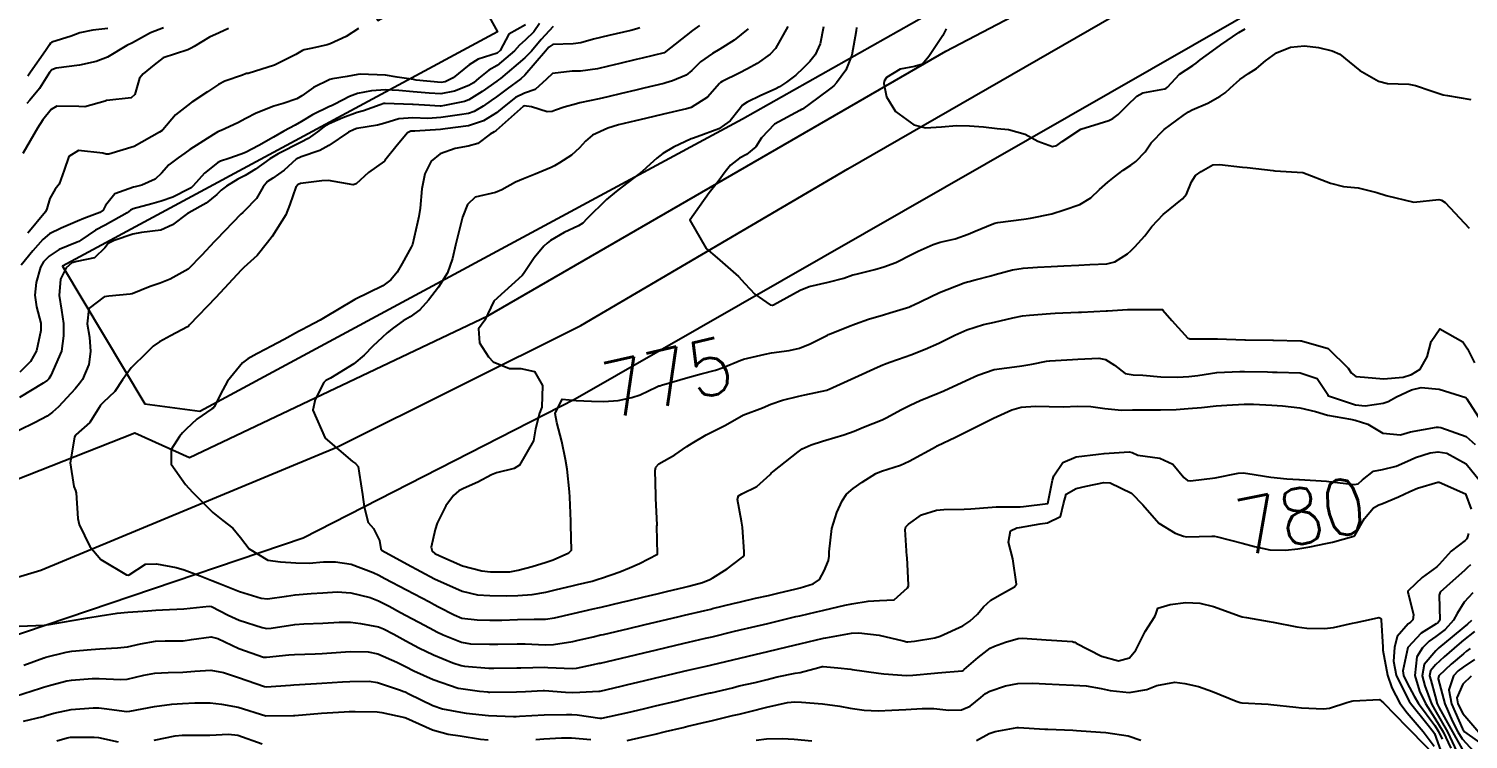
# Model space of a CAD drawing. Header units: metres. Extents: x 318500 to 325275, y 7408834 to 7428799.
# Drawn here: x 321318.2 to 321421.7, y 7423814.1 to 7423865.1 of the extents above; entities that cross this region are included whole.
import ezdxf
from ezdxf.enums import TextEntityAlignment as Align

# ---------------------------------------------------------------- set-up
doc = ezdxf.new("R2010")
doc.units = ezdxf.units.M
doc.header["$MEASUREMENT"] = 0
for name, color, linetype in [('Cotas', 45, 'Continuous'), ('Curvas de Nivel 1m', 11, 'Continuous'), ('Curvas de Nivel 5m', 15, 'Continuous'), ('Edificações', 30, 'Continuous'), ('Vias Primárias', 230, 'Continuous')]:
    doc.layers.add(name, color=color, linetype=linetype)
doc.styles.add('Style-STANDARD', font='STANDARD.shx')

msp = doc.modelspace()

# ---------------------------------------------------------------- linework, layer by layer
at = {"layer": 'Curvas de Nivel 1m', "flags": 128}
for points, elevation in [([(321362.14, 7423865.16), (321361.92, 7423865.08), (321361.5, 7423864.98), (321359.91, 7423864.61), (321358.82, 7423864.35), (321357.91, 7423864.08), (321357.35, 7423864.01), (321355.9, 7423863.96), (321355.6, 7423863.77), (321355.35, 7423863.48), (321353.87, 7423861.76), (321353.59, 7423861.5), (321352.6, 7423860.78), (321351.85, 7423860.21), (321351.45, 7423859.93), (321350.87, 7423859.54), (321350.24, 7423859.15), (321349.83, 7423859.01), (321349.18, 7423858.91), (321347.83, 7423858.73), (321346.9, 7423858.66), (321345.83, 7423858.69), (321344.81, 7423858.63), (321343.82, 7423858.32), (321343.29, 7423858.16), (321341.81, 7423857.94), (321341.6, 7423857.87), (321341.21, 7423857.67), (321339.8, 7423856.71), (321339.14, 7423856.35), (321337.79, 7423855.9), (321337.45, 7423855.72), (321336.57, 7423854.93), (321335.77, 7423854.37), (321335.39, 7423854.12), (321335.06, 7423853.75), (321334.6, 7423852.91), (321333.73, 7423852.01), (321333.6, 7423851.9), (321333.46, 7423851.77), (321331.71, 7423849.95), (321331.56, 7423849.79), (321330.66, 7423848.84), (321329.68, 7423847.82), (321328.38, 7423847.12), (321327.66, 7423846.83), (321326.94, 7423846.58), (321325.65, 7423846.06), (321325.5, 7423846.02), (321323.98, 7423845.89), (321323.65, 7423845.83), (321322.55, 7423845), (321322.43, 7423843.91), (321322.58, 7423842.95), (321322.66, 7423841.91), (321322.53, 7423840.97), (321322.09, 7423839.91), (321321.88, 7423839.61), (321321.56, 7423839.23), (321320.35, 7423837.94), (321319.94, 7423837.55), (321319.54, 7423837.26), (321318.68, 7423836.81), (321317.52, 7423836.23)], 779), ([(321354.92, 7423865.48), (321354.53, 7423864.87), (321353.9, 7423864.27), (321353.49, 7423863.91), (321353.13, 7423863.51), (321351.88, 7423862.46), (321351.3, 7423862.11), (321350.58, 7423861.54), (321350.19, 7423861.22), (321349.86, 7423861.03), (321348.82, 7423860.6), (321347.85, 7423860.43), (321346.99, 7423860.46), (321345.85, 7423860.56), (321344.82, 7423860.65), (321343.86, 7423860.71), (321342.86, 7423860.64), (321341.85, 7423860.44), (321341.28, 7423860.24), (321340.23, 7423859.68), (321339.97, 7423859.55), (321339.84, 7423859.5), (321338.62, 7423858.91), (321337.82, 7423858.43), (321337.36, 7423858.17), (321336.55, 7423857.73), (321335.81, 7423857.31), (321334.75, 7423856.7), (321333.79, 7423856.2), (321333.49, 7423856.08), (321332.61, 7423855.78), (321332, 7423855.58), (321331.79, 7423855.47), (321330.86, 7423854.72), (321330.04, 7423853.82), (321329.9, 7423853.68), (321329.76, 7423853.59), (321328.58, 7423853), (321327.74, 7423852.7), (321327.06, 7423852.53), (321325.73, 7423852.16), (321325.54, 7423852.06), (321325.29, 7423851.88), (321323.72, 7423850.98), (321323.01, 7423850.62), (321321.96, 7423849.92), (321321.82, 7423849.81), (321321.71, 7423849.76), (321320.4, 7423849.23), (321319.69, 7423848.76), (321319.29, 7423848.36), (321319.06, 7423847.96), (321318.76, 7423846.87), (321318.65, 7423845.97), (321318.79, 7423845.11), (321319.08, 7423843.96), (321319.09, 7423843.43), (321318.77, 7423841.96), (321318.36, 7423841.2), (321317.58, 7423840.43)], 781), ([(321353.92, 7423865.37), (321352.72, 7423864.7), (321352.1, 7423863.53), (321351.89, 7423863.33), (321350.53, 7423862.9), (321349.88, 7423862.5), (321348.73, 7423861.57), (321348.16, 7423861.28), (321347.86, 7423861.24), (321346.06, 7423861.41), (321345.87, 7423861.44), (321344.69, 7423861.62), (321343.87, 7423861.76), (321342.05, 7423861.83), (321341.87, 7423861.81), (321341.1, 7423861.67), (321340.06, 7423861.5), (321339.87, 7423861.45), (321338.69, 7423860.87), (321337.85, 7423860.28), (321337.49, 7423860.07), (321336.5, 7423859.73), (321336, 7423859.58), (321335.84, 7423859.53), (321334.56, 7423859.03), (321333.82, 7423858.66), (321333.25, 7423858.34), (321332.04, 7423857.79), (321331.87, 7423857.72), (321331.81, 7423857.69), (321331.51, 7423857.5), (321329.8, 7423856.42), (321329.45, 7423856.16), (321328.97, 7423855.83), (321328.29, 7423855.32), (321327.77, 7423854.73), (321327.32, 7423854.3), (321326.34, 7423853.86), (321325.88, 7423853.74), (321325.76, 7423853.72), (321324.4, 7423853.24), (321323.74, 7423852.4), (321323.58, 7423852.06), (321323.32, 7423851.9), (321322.17, 7423851.47), (321321.72, 7423851.28), (321320.55, 7423850.77), (321319.71, 7423850.37), (321319.24, 7423849.96), (321318.52, 7423849.14), (321317.68, 7423848.11)], 782), ([(321332.57, 7423865.12), (321331.91, 7423864.8), (321331.21, 7423864.49), (321330.1, 7423863.82), (321329.89, 7423863.69), (321329.65, 7423863.58), (321327.88, 7423863.01), (321327.23, 7423862.51), (321326.45, 7423861.86), (321326.19, 7423861.55), (321325.85, 7423860.38), (321325.59, 7423860.13), (321323.84, 7423859.93), (321323.82, 7423859.93), (321323.71, 7423859.9), (321322.26, 7423859.49), (321321.83, 7423859.51), (321320.25, 7423859.53), (321319.83, 7423859.29), (321319.23, 7423858.55), (321318.84, 7423857.96), (321317.79, 7423856.14)], 784), ([(321341.91, 7423865.11), (321341.04, 7423864.54), (321339.89, 7423864), (321339.66, 7423863.93), (321338.62, 7423863.7), (321338.02, 7423863.58), (321337.89, 7423863.53), (321337.42, 7423863.25), (321335.88, 7423862.49), (321334, 7423861.89), (321333.87, 7423861.87), (321333.8, 7423861.85), (321333.59, 7423861.77), (321332.32, 7423861.32), (321331.86, 7423861.09), (321331.08, 7423860.57), (321329.95, 7423859.82), (321329.88, 7423859.78), (321329.84, 7423859.76), (321328.76, 7423858.9), (321327.86, 7423857.84), (321327.84, 7423857.81), (321327.81, 7423857.79), (321327.63, 7423857.66), (321325.8, 7423856.64), (321323.98, 7423856.09), (321323.79, 7423856.09), (321323.54, 7423856.15), (321321.79, 7423856.34), (321321.11, 7423855.93), (321320.77, 7423854.94), (321320.41, 7423853.94), (321320.12, 7423853.58), (321319.74, 7423852.91), (321319.53, 7423852.16), (321319.42, 7423851.95), (321318.15, 7423850.41)], 783), ([(321323.91, 7423865.11), (321322.82, 7423865), (321321.9, 7423864.79), (321321.28, 7423864.55), (321319.89, 7423864.12), (321319.78, 7423864.06), (321319.71, 7423863.95), (321319.43, 7423863.5), (321318.35, 7423861.97), (321318.15, 7423861.69)], 786), ([(321366.44, 7423865.33), (321365.92, 7423864.97), (321363.9, 7423863.37), (321362.3, 7423862.98), (321361.89, 7423862.88), (321360.7, 7423862.6), (321359.88, 7423862.41), (321359.09, 7423862.22), (321357.88, 7423862.04), (321357.28, 7423862.05), (321355.87, 7423861.88), (321355.44, 7423861.48), (321354.62, 7423860.73), (321353.85, 7423860.47), (321353.2, 7423860.16), (321352.4, 7423859.52), (321351.84, 7423859.05), (321350.9, 7423858.47), (321349.83, 7423858.12), (321348.15, 7423857.9), (321347.82, 7423857.87), (321345.96, 7423857.75), (321345.81, 7423857.75), (321345.69, 7423857.74), (321345.45, 7423857.61), (321344.69, 7423856.73), (321343.82, 7423855.63), (321343.81, 7423855.61), (321343.79, 7423855.59), (321342.65, 7423854.77), (321341.76, 7423853.96), (321341.53, 7423853.89), (321339.77, 7423854.2), (321339.28, 7423854.18), (321337.76, 7423853.99), (321337.58, 7423853.9), (321337.41, 7423853.72), (321336.99, 7423852.48), (321336.7, 7423851.73), (321335.71, 7423850.17), (321335.39, 7423849.74), (321334.63, 7423848.81), (321333.68, 7423847.95), (321333.58, 7423847.86), (321333.49, 7423847.76), (321331.66, 7423845.79), (321329.78, 7423843.82), (321329.71, 7423843.74), (321329.63, 7423843.69), (321328.4, 7423843.05), (321327.61, 7423842.6), (321327.16, 7423842.29), (321326.72, 7423841.85), (321325.59, 7423840.74), (321324.96, 7423839.88), (321324.41, 7423839.04), (321323.56, 7423838.25), (321323.38, 7423838.07), (321323.28, 7423837.9), (321322.62, 7423836.82), (321321.61, 7423835.92), (321321.56, 7423835.88), (321321.52, 7423835.75), (321321.19, 7423833.92), (321321.47, 7423832.22), (321321.58, 7423831.92), (321321.62, 7423831.77), (321321.75, 7423829.92), (321321.85, 7423829.5), (321322.61, 7423827.91), (321323.41, 7423826.97), (321325.24, 7423825.87), (321325.39, 7423825.84), (321325.41, 7423825.85), (321325.45, 7423825.87), (321326.62, 7423826.64), (321327.4, 7423826.67), (321328.82, 7423826.4), (321329.4, 7423826.24), (321330.54, 7423825.8), (321331.39, 7423825.47), (321331.92, 7423825.25), (321333.37, 7423824.67), (321334.92, 7423824.19), (321335.37, 7423824.15), (321336.74, 7423824.35), (321337.37, 7423824.44), (321338.53, 7423824.53), (321339.37, 7423824.59), (321340.4, 7423824.65), (321341.37, 7423824.59), (321342.76, 7423824.25), (321343.37, 7423824.01), (321344.13, 7423823.62), (321344.93, 7423823.18), (321345.35, 7423822.96), (321346.67, 7423822.26), (321347.34, 7423821.91), (321347.56, 7423821.79), (321348, 7423821.57), (321349.33, 7423821.03), (321349.96, 7423820.91), (321351.33, 7423820.9), (321351.94, 7423820.9), (321353.33, 7423820.92), (321353.91, 7423820.91), (321355.33, 7423820.85), (321355.93, 7423820.86), (321357.33, 7423821.09), (321357.62, 7423821.16), (321358.78, 7423821.43), (321359.34, 7423821.56), (321359.53, 7423821.6), (321361.35, 7423822.03), (321362.44, 7423822.28), (321363.35, 7423822.5), (321364.87, 7423822.86), (321365.36, 7423822.98), (321366.81, 7423823.32), (321367.25, 7423823.42), (321367.36, 7423823.45), (321368.85, 7423823.81), (321369.37, 7423823.93), (321370.46, 7423824.19), (321371.38, 7423824.4), (321372.07, 7423824.56), (321373.38, 7423824.87), (321373.67, 7423824.94), (321374.6, 7423825.22), (321375.06, 7423825.54), (321375.4, 7423826.17), (321375.71, 7423826.91), (321375.74, 7423827.21), (321375.75, 7423827.53), (321375.94, 7423829.2), (321376.31, 7423830.35), (321376.68, 7423831.19), (321377, 7423831.67), (321377.48, 7423832.07), (321378.13, 7423832.53), (321379.1, 7423833.16), (321379.5, 7423833.33), (321380.88, 7423833.76), (321381.51, 7423834.03), (321383.45, 7423835.1), (321383.49, 7423835.13), (321383.52, 7423835.14), (321384.84, 7423835.77), (321385.54, 7423836.11), (321386.17, 7423836.43), (321387.41, 7423837.05), (321387.5, 7423837.1), (321387.55, 7423837.12), (321388.87, 7423837.72), (321389.56, 7423837.92), (321390.58, 7423837.99), (321391.56, 7423837.96), (321392.6, 7423837.94), (321393.57, 7423837.99), (321394.56, 7423837.96), (321395.56, 7423837.82), (321396.77, 7423837.71), (321397.56, 7423837.72), (321398.74, 7423837.72), (321399.56, 7423837.72), (321400.68, 7423837.75), (321401.56, 7423837.81), (321402.51, 7423837.9), (321403.57, 7423838), (321404.33, 7423838.06), (321405.57, 7423838.13), (321406.24, 7423838.13), (321407.57, 7423838.06), (321408.33, 7423838.01), (321409.57, 7423837.88), (321410.71, 7423837.6), (321411.56, 7423837.35), (321413.21, 7423837.05), (321413.55, 7423836.99), (321414.47, 7423836.69), (321415.54, 7423836.06), (321416.82, 7423835.94), (321417.54, 7423836.14), (321419.4, 7423836.47), (321419.55, 7423836.48), (321419.71, 7423836.46), (321421.54, 7423835.81), (321422.17, 7423835.23)], 778), ([(321369.92, 7423865.1), (321368.93, 7423864.28), (321367.9, 7423863.63), (321367.36, 7423863.32), (321366.5, 7423862.72), (321365.88, 7423862.1), (321365.46, 7423861.76), (321364.49, 7423861.36), (321364.02, 7423861.21), (321363.87, 7423861.17), (321362.42, 7423860.82), (321361.86, 7423860.69), (321360.82, 7423860.44), (321359.85, 7423860.21), (321359.22, 7423860.06), (321357.84, 7423859.77), (321357.59, 7423859.71), (321356.7, 7423859.46), (321356.07, 7423859.24), (321355.84, 7423859.16), (321355.49, 7423859.13), (321354.36, 7423859.49), (321353.84, 7423859.56), (321353.8, 7423859.54), (321353.75, 7423859.5), (321351.82, 7423857.78), (321351.67, 7423857.68), (321351.39, 7423857.53), (321350.5, 7423856.85), (321349.81, 7423856.66), (321348.87, 7423856.5), (321347.8, 7423856.1), (321347.14, 7423855.59), (321346.69, 7423854.68), (321346.47, 7423853.6), (321346.35, 7423852.2), (321346.26, 7423851.6), (321346.16, 7423851.17), (321345.8, 7423849.61), (321345.78, 7423849.54), (321345.71, 7423849.41), (321345.06, 7423848.24), (321344.69, 7423847.62), (321344.25, 7423847.05), (321343.67, 7423846.62), (321341.66, 7423845.66), (321340.42, 7423844.91), (321339.64, 7423844.44), (321339.17, 7423844.17), (321338.3, 7423843.7), (321337.86, 7423843.47), (321337.62, 7423843.34), (321336.57, 7423842.77), (321335.61, 7423842.27), (321335.26, 7423842.09), (321334.61, 7423841.75), (321333.96, 7423841.39), (321333.59, 7423841.1), (321332.51, 7423839.78), (321332.18, 7423839.17), (321331.55, 7423837.93), (321331.49, 7423837.86), (321331.39, 7423837.79), (321330.3, 7423837.05), (321329.53, 7423836.33), (321329.27, 7423836.07), (321329.05, 7423835.82), (321328.47, 7423834.87), (321328.45, 7423833.83), (321329.48, 7423832.36), (321330, 7423831.81), (321331.45, 7423830.35), (321332.18, 7423829.78), (321332.89, 7423829.23), (321333.43, 7423828.55), (321334.06, 7423827.75), (321335.41, 7423826.93), (321336.32, 7423826.81), (321337.41, 7423826.74), (321338.38, 7423826.72), (321339.41, 7423826.8), (321340.27, 7423826.81), (321341.4, 7423826.63), (321342.98, 7423826.05), (321343.39, 7423825.85), (321343.82, 7423825.62), (321345.38, 7423824.79), (321347.02, 7423823.93), (321347.36, 7423823.75), (321347.68, 7423823.58), (321348.79, 7423822.99), (321349.35, 7423822.77), (321350.45, 7423822.64), (321351.35, 7423822.62), (321352.23, 7423822.63), (321353.35, 7423822.66), (321354.55, 7423822.68), (321355.35, 7423822.7), (321356.02, 7423822.79), (321357.36, 7423823.1), (321358.78, 7423823.43), (321359.25, 7423823.53), (321359.36, 7423823.56), (321360.85, 7423823.91), (321361.37, 7423824.04), (321362.45, 7423824.3), (321363.38, 7423824.52), (321364.06, 7423824.68), (321365.38, 7423825), (321365.66, 7423825.06), (321366.64, 7423825.32), (321367.17, 7423825.53), (321367.4, 7423825.66), (321368.41, 7423826.3), (321369.42, 7423827.06), (321369.54, 7423827.17), (321369.63, 7423827.29), (321369.65, 7423827.52), (321369.53, 7423829.29), (321369.45, 7423829.74), (321369.15, 7423831.29), (321369.23, 7423831.54), (321369.48, 7423831.68), (321370.55, 7423832.21), (321371.5, 7423833.09), (321371.58, 7423833.17), (321371.69, 7423833.26), (321373.51, 7423834.71), (321373.82, 7423834.93), (321374.45, 7423835.22), (321375.27, 7423835.47), (321375.52, 7423835.54), (321376.81, 7423835.92), (321377.54, 7423836.2), (321378.22, 7423836.49), (321379.55, 7423837), (321379.65, 7423837.05), (321379.85, 7423837.15), (321380.95, 7423837.74), (321381.56, 7423838.05), (321382.3, 7423838.39), (321383.58, 7423838.91), (321383.71, 7423838.97), (321383.98, 7423839.09), (321385.59, 7423839.83), (321386.43, 7423840.22), (321387.6, 7423840.61), (321389.43, 7423840.85), (321389.6, 7423840.88), (321390.31, 7423841.01), (321391.37, 7423841.22), (321391.6, 7423841.25), (321393.23, 7423841.35), (321393.61, 7423841.37), (321395.13, 7423841.43), (321395.61, 7423841.34), (321396.25, 7423840.93), (321397.02, 7423840.34), (321397.59, 7423840.24), (321398.29, 7423840.21), (321399.59, 7423840.09), (321400.79, 7423840.07), (321401.59, 7423840.12), (321402.25, 7423840.2), (321403.6, 7423840.4), (321405.26, 7423840.48), (321405.6, 7423840.48), (321407.26, 7423840.45), (321407.6, 7423840.43), (321407.95, 7423840.42), (321409.6, 7423840.37), (321410.82, 7423839.97), (321411.58, 7423838.82), (321411.6, 7423838.75), (321411.64, 7423838.73), (321413.57, 7423838.09), (321414.26, 7423838), (321415.57, 7423838.2), (321415.93, 7423838.32), (321416.52, 7423838.67), (321417.59, 7423839.16), (321418.29, 7423839.34), (321419.59, 7423839.21), (321421.5, 7423838.6), (321421.58, 7423838.52), (321422.82, 7423836.58)], 777), ([(321372.79, 7423865.25), (321371.9, 7423863.68), (321371.52, 7423863.27), (321370.57, 7423862.6), (321369.88, 7423862.21), (321369.27, 7423861.91), (321368.06, 7423861.31), (321367.94, 7423861.23), (321367.87, 7423861.15), (321367, 7423860.18), (321365.84, 7423859.44), (321365.77, 7423859.42), (321365.5, 7423859.35), (321363.84, 7423858.96), (321362.56, 7423858.65), (321361.83, 7423858.48), (321360.6, 7423858.19), (321359.83, 7423857.95), (321358.75, 7423857.44), (321358.24, 7423857.01), (321357.81, 7423856.53), (321357.23, 7423856.02), (321356.36, 7423855.46), (321356, 7423855.25), (321355.78, 7423855.13), (321354.62, 7423854.64), (321353.77, 7423854.32), (321353.2, 7423854.08), (321352.22, 7423853.52), (321351.76, 7423853.34), (321350.31, 7423852.99), (321349.75, 7423852.47), (321349.4, 7423851.56), (321349.05, 7423850.23), (321348.9, 7423849.56), (321348.67, 7423848.59), (321348.31, 7423847.57), (321347.67, 7423846.54), (321346.96, 7423845.59), (321346.34, 7423844.91), (321345.64, 7423844.41), (321345.14, 7423844.11), (321344.43, 7423843.62), (321343.99, 7423843.26), (321343.62, 7423842.93), (321342.95, 7423842.3), (321342.32, 7423841.65), (321341.59, 7423841.02), (321339.9, 7423839.99), (321339.58, 7423839.82), (321339.44, 7423839.68), (321338.8, 7423838.46), (321338.63, 7423837.69), (321339.52, 7423835.68), (321341.5, 7423834.01), (321341.7, 7423833.86), (321341.9, 7423833.65), (321341.98, 7423833.17), (321342.22, 7423831.65), (321342.34, 7423830.76), (321342.62, 7423829.64), (321343.01, 7423829.21), (321343.43, 7423828.33), (321343.53, 7423827.73), (321343.63, 7423827.63), (321345.41, 7423826.63), (321347.39, 7423825.58), (321349.38, 7423824.69), (321350.47, 7423824.44), (321351.37, 7423824.38), (321352.53, 7423824.36), (321353.37, 7423824.38), (321354.4, 7423824.46), (321355.38, 7423824.63), (321356.05, 7423824.79), (321357.38, 7423825.11), (321357.66, 7423825.17), (321358.72, 7423825.43), (321359.23, 7423825.58), (321359.39, 7423825.63), (321360.7, 7423826.1), (321361.4, 7423826.37), (321362.11, 7423826.69), (321363.42, 7423827.37), (321363.37, 7423829.37), (321363.38, 7423829.44), (321363.29, 7423831.37), (321363.28, 7423831.57), (321363.24, 7423833.37), (321363.28, 7423833.6), (321363.5, 7423833.84), (321364.66, 7423834.5), (321365.52, 7423835.08), (321365.9, 7423835.33), (321366.91, 7423835.93), (321367.53, 7423836.24), (321368.24, 7423836.6), (321369.47, 7423837.29), (321369.52, 7423837.32), (321369.55, 7423837.33), (321370.95, 7423837.88), (321371.56, 7423838.14), (321372.39, 7423838.43), (321373.57, 7423838.7), (321374.01, 7423838.79), (321375.58, 7423839.14), (321375.63, 7423839.16), (321375.74, 7423839.21), (321377.59, 7423840.04), (321379.22, 7423840.78), (321379.6, 7423840.95), (321379.73, 7423841.01), (321380.1, 7423841.15), (321381.21, 7423841.53), (321381.61, 7423841.67), (321382.64, 7423842.09), (321383.62, 7423842.52), (321384.79, 7423843.08), (321385.64, 7423843.46), (321386.85, 7423843.85), (321387.64, 7423844.03), (321388.96, 7423844.34), (321389.65, 7423844.48), (321390.14, 7423844.53), (321391.65, 7423844.65), (321391.98, 7423844.66), (321393.66, 7423844.73), (321393.88, 7423844.74), (321395.66, 7423844.84), (321395.75, 7423844.84), (321397.19, 7423844.92), (321397.66, 7423844.93), (321399.62, 7423844.93), (321399.66, 7423844.93), (321399.7, 7423844.93), (321399.74, 7423844.89), (321400.38, 7423844.15), (321401.52, 7423842.86), (321401.63, 7423842.84), (321401.66, 7423842.83), (321403.63, 7423842.82), (321403.65, 7423842.82), (321405.63, 7423842.76), (321405.68, 7423842.76), (321407.63, 7423842.73), (321407.68, 7423842.73), (321409.63, 7423842.69), (321409.7, 7423842.69), (321411.62, 7423842.12), (321413.06, 7423840.71), (321413.27, 7423840.38), (321413.59, 7423840.13), (321414.22, 7423840.06), (321415.59, 7423839.95), (321417.01, 7423840.07), (321417.6, 7423840.26), (321418.23, 7423840.64), (321418.72, 7423841.52), (321419.02, 7423842.63), (321419.64, 7423843.53), (321421.28, 7423842.6), (321421.63, 7423842.11), (321422.13, 7423841.11)], 776), ([(321377.71, 7423865.18), (321377.68, 7423864.95), (321377.38, 7423863.19), (321376.95, 7423862.13), (321376.28, 7423861.2), (321376.08, 7423860.99), (321375.86, 7423860.82), (321374.94, 7423860.13), (321373.84, 7423859.33), (321373.77, 7423859.3), (321373.65, 7423859.23), (321371.83, 7423858.24), (321370.89, 7423857.27), (321370.48, 7423856.61), (321369.8, 7423856.07), (321369.31, 7423855.79), (321368.66, 7423855.3), (321368.27, 7423854.82), (321367.77, 7423854.12), (321367.41, 7423853.67), (321367.13, 7423853.32), (321365.74, 7423851.34), (321366.91, 7423849.32), (321367.7, 7423848.63), (321369.24, 7423847.29), (321369.68, 7423846.8), (321370.41, 7423846.02), (321371.51, 7423845.26), (321371.66, 7423845.23), (321371.68, 7423845.23), (321371.74, 7423845.26), (321373.67, 7423846.33), (321374.32, 7423846.58), (321375.68, 7423846.9), (321376.8, 7423847.19), (321377.46, 7423847.41), (321377.68, 7423847.46), (321379.04, 7423847.81), (321379.69, 7423847.99), (321380.53, 7423848.31), (321381.71, 7423848.91), (321381.86, 7423848.98), (321382.15, 7423849.12), (321383.22, 7423849.6), (321383.72, 7423849.76), (321384.8, 7423850.01), (321385.73, 7423850.34), (321386.24, 7423850.56), (321387.47, 7423851.05), (321387.66, 7423851.13), (321387.74, 7423851.15), (321387.88, 7423851.19), (321389.74, 7423851.42), (321390.22, 7423851.49), (321391.75, 7423851.81), (321392.65, 7423852.09), (321393.76, 7423852.48), (321394.55, 7423852.96), (321395.17, 7423853.54), (321395.78, 7423854.07), (321396.26, 7423854.46), (321396.87, 7423854.93), (321397.42, 7423855.3), (321397.8, 7423855.56), (321398.46, 7423856.26), (321398.9, 7423856.9), (321399.83, 7423857.87), (321401.19, 7423858.87), (321401.58, 7423859.13), (321401.85, 7423859.27), (321402.96, 7423859.74), (321403.86, 7423860.26), (321404.2, 7423860.5), (321404.57, 7423860.83), (321405.26, 7423861.44), (321405.89, 7423861.87), (321406.45, 7423862.24), (321407.12, 7423862.79), (321407.91, 7423863.37), (321408.91, 7423863.77), (321409.91, 7423863.86), (321410.91, 7423863.75), (321411.91, 7423863.51), (321412.46, 7423863.27), (321413.13, 7423862.71), (321413.89, 7423862.09), (321415.23, 7423861.33), (321415.88, 7423861.16), (321417.41, 7423861.12), (321417.88, 7423861.01), (321419.01, 7423860.63), (321419.87, 7423860.35), (321420.18, 7423860.31), (321421.86, 7423860.02)], 774), ([(321384.15, 7423865.1), (321383.92, 7423864.62), (321382.92, 7423863.11), (321382.46, 7423862.55), (321381.89, 7423862.38), (321380.85, 7423862.18), (321379.88, 7423861.6), (321379.71, 7423861.32), (321379.68, 7423861.15), (321379.86, 7423860.2), (321380.51, 7423859.14), (321381.83, 7423858.2), (321382.68, 7423857.97), (321383.83, 7423858.05), (321384.9, 7423858.15), (321385.83, 7423858.12), (321386.85, 7423858.04), (321387.83, 7423857.93), (321388.64, 7423857.85), (321389.83, 7423857.52), (321390.74, 7423857.01), (321391.81, 7423856.64), (321392.11, 7423856.7), (321392.49, 7423856.99), (321393.83, 7423857.88), (321395.16, 7423858.28), (321395.84, 7423858.5), (321396.13, 7423858.65), (321396.52, 7423858.93), (321397.18, 7423859.6), (321397.86, 7423860.26), (321398.29, 7423860.48), (321399.87, 7423860.77), (321399.95, 7423860.8), (321400.06, 7423860.89), (321400.93, 7423861.83), (321401.89, 7423862.46), (321402.13, 7423862.63), (321402.41, 7423862.85), (321403.27, 7423863.48), (321403.91, 7423863.93), (321405.2, 7423864.82), (321405.64, 7423865.1)], 773), ([(321317.54, 7423822.18), (321319.34, 7423822.26), (321319.7, 7423822.3), (321321.35, 7423822.6), (321322.47, 7423822.79), (321323.35, 7423822.92), (321324.58, 7423823.11), (321325.35, 7423823.19), (321326.79, 7423823.28), (321327.35, 7423823.33), (321327.83, 7423823.36), (321329.36, 7423823.43), (321331.18, 7423823.62), (321331.36, 7423823.59), (321332.56, 7423822.98), (321333.35, 7423822.61), (321335.01, 7423822.08), (321335.34, 7423822.03), (321335.65, 7423822.05), (321337.35, 7423822.3), (321338, 7423822.35), (321339.35, 7423822.41), (321340.53, 7423822.48), (321341.35, 7423822.48), (321342.07, 7423822.37), (321343.35, 7423822.14), (321343.72, 7423822), (321344.45, 7423821.61), (321345.33, 7423821.14), (321346.27, 7423820.64), (321347.32, 7423820.13), (321348.7, 7423819.56), (321349.31, 7423819.36), (321349.54, 7423819.32), (321351.3, 7423819.18), (321351.64, 7423819.18), (321353.31, 7423819.2), (321353.6, 7423819.2), (321355.31, 7423819.24), (321355.54, 7423819.23), (321357.31, 7423819.14), (321357.59, 7423819.16), (321358.82, 7423819.43), (321359.21, 7423819.52), (321359.31, 7423819.54), (321360.82, 7423819.9), (321361.32, 7423820.02), (321362.42, 7423820.28), (321363.33, 7423820.49), (321364.03, 7423820.66), (321365.33, 7423820.96), (321365.64, 7423821.03), (321366.86, 7423821.32), (321367.34, 7423821.43), (321368.84, 7423821.8), (321369.35, 7423821.92), (321370.19, 7423822.12), (321371.35, 7423822.39), (321372.87, 7423822.75), (321373.36, 7423822.87), (321373.65, 7423822.94), (321374.85, 7423823.22), (321375.26, 7423823.31), (321375.36, 7423823.33), (321376.87, 7423823.69), (321377.37, 7423823.78), (321378.55, 7423823.98), (321379.37, 7423824.03), (321380.42, 7423824.09), (321381.39, 7423824.95), (321381.45, 7423825.07), (321381.46, 7423825.13), (321381.41, 7423826.13), (321381.35, 7423827.13), (321381.34, 7423827.21), (321381.2, 7423829.13), (321381.27, 7423829.31), (321381.45, 7423829.52), (321382.38, 7423830.19), (321383.46, 7423830.51), (321384, 7423830.56), (321385.46, 7423830.58), (321385.92, 7423830.61), (321387.47, 7423830.74), (321387.76, 7423830.75), (321389.47, 7423830.76), (321389.71, 7423830.78), (321391.47, 7423830.99), (321391.8, 7423832.68), (321391.9, 7423832.99), (321392.55, 7423833.94), (321393.51, 7423834.34), (321395.11, 7423834.54), (321395.52, 7423834.6), (321397.3, 7423834.7), (321397.52, 7423834.65), (321397.94, 7423834.48), (321399.51, 7423834.25), (321400.46, 7423833.83), (321401.23, 7423832.86), (321401.5, 7423832.66), (321401.73, 7423832.63), (321403.5, 7423832.83), (321405.14, 7423833.18), (321405.5, 7423833.19), (321405.85, 7423833.15), (321407.5, 7423832.89), (321408.64, 7423832.77), (321409.5, 7423832.72), (321409.55, 7423832.71), (321411.5, 7423832.59), (321411.65, 7423832.58), (321413.5, 7423832.37), (321413.77, 7423832.42), (321414.09, 7423832.69), (321414.88, 7423833.32), (321415.51, 7423833.45), (321416.49, 7423833.69), (321417.52, 7423834.14), (321417.88, 7423834.29), (321418.94, 7423834.63), (321419.53, 7423834.71), (321420.14, 7423834.61), (321421.52, 7423833.85), (321422.57, 7423832.58)], 779), ([(321421.84, 7423826.59), (321421.63, 7423826.39), (321421.41, 7423826.19), (321420.57, 7423825.44), (321419.66, 7423824.62), (321419.59, 7423824.41), (321419.63, 7423822.62), (321419.53, 7423822.46), (321419.37, 7423822.35), (321418.3, 7423821.69), (321417.34, 7423820.65), (321416.98, 7423818.99), (321417.03, 7423818.65), (321417.3, 7423818.09), (321417.8, 7423817.15), (321418.1, 7423816.64), (321419.27, 7423815.06), (321419.54, 7423814.62), (321419.81, 7423814.06)], 779), ([(321422.02, 7423824.59), (321421.38, 7423823.92), (321420.88, 7423823.1), (321420.62, 7423822.61), (321420.03, 7423821.94), (321419.35, 7423821.44), (321418.88, 7423821.1), (321418.39, 7423820.63), (321417.99, 7423819.98), (321417.83, 7423818.64), (321418.17, 7423817.51), (321418.6, 7423816.63), (321419.27, 7423815.58), (321419.87, 7423814.61), (321420.42, 7423813.43)], 778), ([(321317.27, 7423817.15), (321319.07, 7423817.74), (321319.28, 7423817.8), (321319.78, 7423817.94), (321320.95, 7423818.26), (321321.29, 7423818.32), (321322.77, 7423818.42), (321323.29, 7423818.42), (321324.81, 7423818.35), (321325.29, 7423818.38), (321326.49, 7423818.66), (321327.29, 7423818.82), (321328.25, 7423818.87), (321329.3, 7423818.88), (321330.16, 7423818.95), (321331.3, 7423819.03), (321332.22, 7423818.86), (321333.29, 7423818.49), (321335.17, 7423817.86), (321335.28, 7423817.84), (321337.04, 7423817.95), (321337.28, 7423817.97), (321338.9, 7423818.07), (321339.29, 7423818.09), (321340.77, 7423818.19), (321341.29, 7423818.21), (321342.7, 7423818.23), (321343.29, 7423818.14), (321344.88, 7423817.61), (321345.18, 7423817.5), (321345.28, 7423817.46), (321345.54, 7423817.33), (321347.27, 7423816.48), (321347.95, 7423816.25), (321349.26, 7423816), (321349.66, 7423815.94), (321351.26, 7423815.78), (321353.05, 7423815.71), (321353.26, 7423815.71), (321353.49, 7423815.72), (321355.26, 7423815.81), (321356.87, 7423815.85), (321357.26, 7423815.84), (321357.63, 7423815.81), (321359.26, 7423815.57), (321359.42, 7423815.58), (321361.27, 7423815.99), (321362.4, 7423816.25), (321363.27, 7423816.46), (321364.74, 7423816.81), (321365.28, 7423816.94), (321366.88, 7423817.32), (321367.2, 7423817.39), (321367.28, 7423817.41), (321368.81, 7423817.77), (321369.29, 7423817.89), (321370.42, 7423818.15), (321371.3, 7423818.36), (321372.01, 7423818.54), (321373.3, 7423818.8), (321373.66, 7423818.87), (321375, 7423819.21), (321375.25, 7423819.28), (321375.31, 7423819.28), (321376.38, 7423819.19), (321377.31, 7423819.09), (321377.41, 7423819.08), (321379.3, 7423818.81), (321379.68, 7423818.77), (321381.3, 7423818.65), (321381.76, 7423818.66), (321383.31, 7423818.82), (321383.57, 7423818.84), (321385.31, 7423818.97), (321385.37, 7423819), (321385.45, 7423819.07), (321386.45, 7423819.93), (321387.33, 7423820.6), (321387.63, 7423820.75), (321388.43, 7423821.03), (321389.34, 7423821.3), (321389.65, 7423821.32), (321391.34, 7423821.21), (321393.23, 7423821.08), (321393.34, 7423821.05), (321393.4, 7423821.03), (321393.51, 7423820.97), (321395.33, 7423820.04), (321396.55, 7423819.7), (321397.33, 7423819.92), (321397.78, 7423820.46), (321398.01, 7423820.9), (321398.46, 7423821.8), (321399.15, 7423822.89), (321399.22, 7423823.05), (321399.38, 7423823.48), (321400.25, 7423823.75), (321401.38, 7423823.88), (321402.39, 7423823.85), (321403.38, 7423823.61), (321405.28, 7423822.9), (321405.37, 7423822.87), (321405.42, 7423822.85), (321405.75, 7423822.8), (321407.37, 7423822.53), (321407.67, 7423822.47), (321409.36, 7423822.13), (321410.07, 7423822.04), (321411.36, 7423822.01), (321411.99, 7423822.09), (321413.37, 7423822.4), (321413.62, 7423822.45), (321414.73, 7423822.69), (321415.25, 7423822.8), (321415.37, 7423822.77), (321415.41, 7423822.72), (321415.41, 7423822.68), (321415.41, 7423822.64), (321415.53, 7423820.67), (321415.54, 7423820.46), (321415.88, 7423818.66), (321416.2, 7423817.76), (321416.76, 7423816.66), (321417.28, 7423815.96), (321418.43, 7423814.63), (321419.24, 7423813.58)], 781), ([(321421.91, 7423822.59), (321421.63, 7423822.33), (321421.36, 7423822.12), (321420.53, 7423821.43), (321419.56, 7423820.62), (321419.44, 7423820.52), (321419.34, 7423820.42), (321418.51, 7423819.44), (321418.37, 7423818.63), (321418.56, 7423817.89), (321419.03, 7423816.62), (321419.28, 7423816.17), (321420.18, 7423814.61), (321421.03, 7423812.8)], 777), ([(321422.14, 7423821.81), (321421.35, 7423821.17), (321421.03, 7423820.91), (321420.67, 7423820.61), (321419.95, 7423819.99), (321419.32, 7423819.41), (321418.96, 7423818.98), (321418.9, 7423818.63), (321418.98, 7423818.3), (321419.3, 7423817.16), (321419.45, 7423816.62), (321419.6, 7423816.31), (321420.54, 7423814.61), (321421.24, 7423813.35)], 776), ([(321422.12, 7423819.8), (321421.32, 7423819.25), (321420.95, 7423818.97), (321420.62, 7423818.61), (321420.29, 7423817.62), (321420.48, 7423816.61), (321421.26, 7423814.82), (321421.42, 7423814.6), (321423.24, 7423813.31)], 774), ([(321361.24, 7423813.97), (321362.39, 7423814.24), (321363.25, 7423814.44), (321363.99, 7423814.62), (321365.25, 7423814.92), (321365.59, 7423815), (321366.94, 7423815.31), (321367.26, 7423815.39), (321368.8, 7423815.76), (321369.27, 7423815.87), (321370.05, 7423816.06), (321371.27, 7423816.36), (321372.75, 7423816.71), (321373.28, 7423816.76), (321373.76, 7423816.74), (321375.27, 7423816.6), (321376.51, 7423816.43), (321377.27, 7423816.29), (321378.26, 7423816.16), (321379.27, 7423816.11), (321380.26, 7423816.15), (321381.27, 7423816.2), (321382.43, 7423816.27), (321383.27, 7423816.27), (321384.35, 7423816.16), (321385.27, 7423816.17), (321385.89, 7423816.44), (321386.66, 7423817.06), (321386.99, 7423817.35), (321387.29, 7423817.53), (321388.43, 7423817.9), (321389.3, 7423818.07), (321390.39, 7423818.1), (321391.3, 7423818.05), (321392.28, 7423818), (321393.3, 7423817.94), (321394.23, 7423817.89), (321395.3, 7423817.72), (321395.94, 7423817.57), (321397.3, 7423817.43), (321398.57, 7423817.63), (321399.3, 7423817.93), (321400.59, 7423818.16), (321401.3, 7423818.08), (321402.3, 7423817.85), (321403.3, 7423817.5), (321405.01, 7423816.81), (321405.29, 7423816.71), (321405.41, 7423816.68), (321407.29, 7423816.59), (321407.49, 7423816.57), (321409.28, 7423816.36), (321409.7, 7423816.33), (321411.28, 7423816.25), (321411.71, 7423816.3), (321412.96, 7423816.7), (321413.29, 7423816.8), (321413.41, 7423816.82), (321415.29, 7423816.93), (321415.6, 7423816.67), (321417.26, 7423814.96), (321417.58, 7423814.65), (321419.23, 7423812.94)], 782), ([(321421.89, 7423818.59), (321421.3, 7423818.02), (321420.86, 7423817.04), (321420.92, 7423816.6), (321421.28, 7423815.91), (321422.44, 7423814.58)], 773), ([(321317.85, 7423815.37), (321319.26, 7423815.71), (321319.45, 7423815.76), (321320.03, 7423815.94), (321321.26, 7423816.2), (321322.85, 7423816.32), (321323.26, 7423816.31), (321323.65, 7423816.28), (321325.26, 7423816.07), (321325.48, 7423816.08), (321327.27, 7423816.42), (321328.51, 7423816.58), (321329.27, 7423816.64), (321330.15, 7423816.69), (321331.27, 7423816.68), (321332.08, 7423816.59), (321333.27, 7423816.37), (321335.26, 7423815.74), (321337.26, 7423815.78), (321337.34, 7423815.78), (321339.26, 7423815.93), (321340.88, 7423816.04), (321341.26, 7423816.06), (321341.68, 7423816.07), (321343.26, 7423816.03), (321343.61, 7423815.98), (321345.26, 7423815.63), (321345.33, 7423815.6), (321347.25, 7423814.73), (321348.36, 7423814.44), (321349.24, 7423814.31), (321350.69, 7423814.08), (321351.24, 7423814.03)], 782), ([(321386.34, 7423813.97), (321387.25, 7423814.47), (321387.67, 7423814.63), (321389.26, 7423814.91), (321389.36, 7423814.92), (321391.26, 7423814.8), (321391.46, 7423814.79), (321393.26, 7423814.71), (321393.53, 7423814.69), (321395.25, 7423814.57), (321395.64, 7423814.55), (321397.25, 7423814.3), (321398.15, 7423814)], 783), ([(321320.23, 7423813.94), (321320.98, 7423814.17), (321321.23, 7423814.21), (321322.92, 7423814.22), (321323.23, 7423814.19), (321324.64, 7423813.88)], 783), ([(321327.23, 7423814.01), (321328.74, 7423814.32), (321329.24, 7423814.37), (321330.68, 7423814.36), (321331.24, 7423814.37), (321332.57, 7423814.44), (321333.24, 7423814.35), (321335.01, 7423813.74)], 783), ([(321354.67, 7423814.05), (321355.24, 7423814.09), (321356.52, 7423814.17), (321357.24, 7423814.17), (321358.63, 7423814.04)], 782), ([(321370.51, 7423814), (321371.24, 7423814.09), (321372.38, 7423814.11), (321373.24, 7423814.07), (321374.5, 7423813.96)], 783)]:
    msp.add_lwpolyline(points, dxfattribs=dict(at, elevation=elevation))
at = {"layer": 'Curvas de Nivel 5m', "flags": 128}
for points, elevation in [([(321355.92, 7423865.25), (321355.06, 7423864.32), (321354.36, 7423863.49), (321353.88, 7423863), (321352.12, 7423861.53), (321351.98, 7423861.42), (321351.87, 7423861.33), (321350.81, 7423860.59), (321349.85, 7423859.98), (321349.54, 7423859.86), (321348.11, 7423859.58), (321347.84, 7423859.53), (321347.79, 7423859.53), (321346.67, 7423859.6), (321345.84, 7423859.65), (321345.8, 7423859.65), (321343.84, 7423859.73), (321343.75, 7423859.72), (321343.49, 7423859.64), (321342.27, 7423859.21), (321341.83, 7423859.08), (321340.8, 7423858.7), (321339.82, 7423858.27), (321339.44, 7423858.06), (321338.97, 7423857.7), (321338.3, 7423857.21), (321337.8, 7423856.95), (321336.15, 7423856.1), (321335.79, 7423855.9), (321335.54, 7423855.74), (321334.51, 7423855.02), (321333.77, 7423854.56), (321333.25, 7423854.29), (321332.43, 7423853.78), (321332.05, 7423853.49), (321331.75, 7423853.2), (321330.98, 7423852.56), (321329.73, 7423851.87), (321329.7, 7423851.86), (321329.63, 7423851.82), (321328.56, 7423851), (321327.72, 7423850.64), (321326.32, 7423850.46), (321325.71, 7423850.33), (321324.37, 7423849.89), (321323.93, 7423849.68), (321323.7, 7423849.36), (321322.95, 7423848.64), (321321.69, 7423848.37), (321321.33, 7423848.28), (321320.91, 7423847.93), (321320.5, 7423847.11), (321320.4, 7423845.94), (321320.58, 7423844.88), (321320.71, 7423843.93), (321320.72, 7423843.03), (321320.57, 7423841.94), (321319.81, 7423840.18), (321319.67, 7423839.95), (321319.57, 7423839.85), (321319.26, 7423839.64), (321317.56, 7423838.6)], 780), ([(321327.91, 7423865.17), (321326.97, 7423864.79), (321325.9, 7423864.21), (321325.67, 7423864.09), (321325.27, 7423863.88), (321323.88, 7423863.06), (321323.06, 7423862.73), (321321.88, 7423862.48), (321320.2, 7423862.27), (321319.87, 7423862.14), (321319.71, 7423861.95), (321319, 7423860.81), (321318.31, 7423859.97), (321318.09, 7423859.72)], 785), ([(321375.33, 7423865.22), (321375.1, 7423864.02), (321374.75, 7423863.22), (321374.37, 7423862.75), (321373.89, 7423862.26), (321373.36, 7423861.76), (321372.69, 7423861.25), (321372.19, 7423860.93), (321371.86, 7423860.76), (321370.84, 7423860.29), (321369.85, 7423859.81), (321369.53, 7423859.6), (321369.28, 7423859.3), (321368.64, 7423858.49), (321367.83, 7423857.91), (321366.26, 7423857.33), (321365.93, 7423857.22), (321365.82, 7423857.18), (321364.56, 7423856.6), (321363.8, 7423856.14), (321363.36, 7423855.81), (321362.88, 7423855.38), (321362.32, 7423854.85), (321361.78, 7423854.43), (321361.19, 7423853.98), (321360.45, 7423853.41), (321359.75, 7423852.82), (321358.34, 7423851.44), (321358.04, 7423851.14), (321357.73, 7423850.94), (321356.71, 7423850.47), (321355.72, 7423849.88), (321355.49, 7423849.7), (321355.25, 7423849.48), (321354.54, 7423848.64), (321353.77, 7423847.5), (321353.68, 7423847.38), (321351.66, 7423845.53), (321351, 7423844.17), (321350.54, 7423843.54), (321350.61, 7423842.54), (321351.27, 7423841.53), (321351.6, 7423841.17), (321352.77, 7423840.69), (321353.59, 7423840.69), (321354.58, 7423840.48), (321355.14, 7423839.48), (321355.11, 7423837.92), (321354.94, 7423837.48), (321354.65, 7423836.36), (321354.49, 7423835.49), (321353.5, 7423833.75), (321353.11, 7423833.51), (321351.83, 7423833.19), (321351.49, 7423833.05), (321350.5, 7423832.52), (321349.48, 7423832.08), (321349.13, 7423831.9), (321348.76, 7423831.56), (321348.2, 7423830.83), (321347.58, 7423829.58), (321347.44, 7423829.12), (321347.14, 7423827.87), (321347.21, 7423827.58), (321347.42, 7423827.41), (321347.76, 7423827.23), (321349.4, 7423826.51), (321350.78, 7423826.16), (321351.4, 7423826.09), (321352.8, 7423826.1), (321353.4, 7423826.2), (321354.41, 7423826.48), (321355.41, 7423826.79), (321355.92, 7423826.96), (321357.05, 7423827.45), (321357.23, 7423827.65), (321357.19, 7423829.45), (321357.18, 7423829.72), (321357.1, 7423831.45), (321357.09, 7423831.84), (321356.93, 7423833.46), (321356.81, 7423834.15), (321356.54, 7423835.46), (321356.18, 7423836.82), (321356.06, 7423837.46), (321356.55, 7423838.48), (321357.56, 7423838.39), (321358.66, 7423838.34), (321359.56, 7423838.33), (321360.58, 7423838.39), (321361.57, 7423838.6), (321362.17, 7423838.79), (321363.37, 7423839.37), (321363.51, 7423839.44), (321363.58, 7423839.46), (321363.71, 7423839.5), (321365.59, 7423840.04), (321366.56, 7423840.3), (321367.59, 7423840.58), (321368.14, 7423840.76), (321369.41, 7423841.29), (321369.55, 7423841.35), (321369.6, 7423841.36), (321371.15, 7423841.73), (321371.61, 7423841.81), (321372.87, 7423841.99), (321373.61, 7423842.16), (321374.38, 7423842.46), (321375.63, 7423843.09), (321375.71, 7423843.13), (321375.9, 7423843.21), (321377.13, 7423843.7), (321377.64, 7423843.9), (321378.58, 7423844.23), (321379.65, 7423844.54), (321380.12, 7423844.68), (321381.55, 7423845.13), (321381.63, 7423845.16), (321381.66, 7423845.17), (321381.74, 7423845.21), (321383.67, 7423846.14), (321385.45, 7423846.84), (321385.68, 7423846.92), (321385.8, 7423846.95), (321386.25, 7423847.06), (321387.38, 7423847.35), (321387.69, 7423847.44), (321388.93, 7423847.79), (321389.69, 7423847.91), (321390.72, 7423847.97), (321391.7, 7423848.01), (321392.62, 7423848.06), (321393.7, 7423848.12), (321394.49, 7423848.16), (321395.7, 7423848.22), (321396.28, 7423848.35), (321397.2, 7423848.93), (321397.46, 7423849.17), (321397.72, 7423849.42), (321398.43, 7423850.21), (321398.93, 7423850.9), (321399.75, 7423851.76), (321401.15, 7423852.87), (321401.42, 7423853.21), (321401.78, 7423854.09), (321402.08, 7423854.56), (321402.49, 7423854.85), (321403.32, 7423855.32), (321403.8, 7423855.35), (321405.45, 7423855.16), (321405.79, 7423855.13), (321407.66, 7423854.91), (321407.79, 7423854.9), (321409.79, 7423854.76), (321411.78, 7423854), (321412.72, 7423853.77), (321413.77, 7423853.67), (321415.12, 7423853.34), (321415.77, 7423853.12), (321417.76, 7423852.65), (321419.57, 7423852.82), (321419.76, 7423852.79), (321420.02, 7423852.62), (321421.74, 7423850.78)], 775), ([(321317.88, 7423819.39), (321319.31, 7423819.91), (321319.34, 7423819.92), (321319.45, 7423819.95), (321320.91, 7423820.33), (321321.32, 7423820.4), (321322.7, 7423820.52), (321323.32, 7423820.56), (321324.59, 7423820.62), (321325.32, 7423820.71), (321326.26, 7423820.92), (321327.33, 7423821.1), (321328.03, 7423821.13), (321329.33, 7423821.14), (321329.92, 7423821.23), (321331.33, 7423821.42), (321331.81, 7423821.3), (321333.32, 7423820.58), (321335.09, 7423819.97), (321335.31, 7423819.95), (321336.91, 7423820.12), (321337.32, 7423820.16), (321338.8, 7423820.21), (321339.32, 7423820.23), (321340.65, 7423820.33), (321341.32, 7423820.37), (321342.62, 7423820.34), (321343.32, 7423820.19), (321344.68, 7423819.61), (321345.31, 7423819.3), (321345.9, 7423818.99), (321347.29, 7423818.35), (321349.09, 7423817.74), (321349.28, 7423817.7), (321350.61, 7423817.53), (321351.22, 7423817.46), (321351.28, 7423817.45), (321351.35, 7423817.45), (321353.28, 7423817.46), (321353.93, 7423817.49), (321355.19, 7423817.57), (321355.28, 7423817.57), (321356.8, 7423817.45), (321357.28, 7423817.43), (321357.83, 7423817.44), (321359.19, 7423817.51), (321359.28, 7423817.52), (321360.8, 7423817.88), (321361.29, 7423818), (321362.41, 7423818.27), (321363.3, 7423818.48), (321364.01, 7423818.65), (321365.3, 7423818.96), (321365.61, 7423819.03), (321366.9, 7423819.32), (321367.23, 7423819.39), (321367.31, 7423819.41), (321368.83, 7423819.78), (321369.32, 7423819.9), (321370.44, 7423820.16), (321371.33, 7423820.37), (321372.04, 7423820.54), (321373.33, 7423820.85), (321373.64, 7423820.92), (321374.85, 7423821.21), (321375.24, 7423821.31), (321375.34, 7423821.33), (321375.5, 7423821.36), (321377.35, 7423821.68), (321377.89, 7423821.72), (321379.34, 7423821.55), (321381.07, 7423821.13), (321381.34, 7423821.06), (321381.4, 7423821.07), (321381.89, 7423821.12), (321383.34, 7423821.36), (321383.73, 7423821.48), (321385.35, 7423822.21), (321385.87, 7423822.55), (321386.41, 7423823.06), (321386.84, 7423823.58), (321387.38, 7423824.05), (321388, 7423824.42), (321389.06, 7423825.02), (321389.21, 7423825.21), (321388.96, 7423827.03), (321388.63, 7423828.23), (321388.79, 7423829.03), (321389.23, 7423829.24), (321389.44, 7423829.28), (321390.91, 7423829.53), (321391.45, 7423829.61), (321392.37, 7423830.06), (321392.59, 7423830.98), (321392.78, 7423831.67), (321393.49, 7423832.07), (321394.21, 7423832.24), (321395.49, 7423832.5), (321395.95, 7423832.47), (321397.48, 7423831.74), (321398.3, 7423830.9), (321399.45, 7423829.59), (321400.61, 7423828.87), (321401.22, 7423828.64), (321401.44, 7423828.61), (321403.26, 7423828.65), (321403.44, 7423828.64), (321403.67, 7423828.6), (321405.44, 7423828.15), (321406.33, 7423827.91), (321407.43, 7423827.68), (321408.55, 7423827.65), (321409.43, 7423827.74), (321410.3, 7423827.88), (321411.44, 7423828.12), (321411.93, 7423828.23), (321413.45, 7423828.65), (321413.48, 7423828.67), (321413.52, 7423828.7), (321414.23, 7423829.93), (321414.87, 7423830.69), (321415.26, 7423830.89), (321415.47, 7423830.98), (321416.67, 7423831.47), (321417.49, 7423831.86), (321418.04, 7423832.09), (321419.5, 7423832.53), (321419.58, 7423832.54), (321421.49, 7423831.7), (321421.88, 7423830.59)], 780), ([(321421.69, 7423828.84), (321421.63, 7423828.6), (321421.57, 7423828.47), (321421.45, 7423828.35), (321420.46, 7423827.58), (321419.59, 7423826.62), (321419.5, 7423826.53), (321419.42, 7423826.46), (321418.36, 7423825.69), (321417.39, 7423824.76), (321417.34, 7423824.7), (321417.34, 7423824.65), (321417.35, 7423824.61), (321417.39, 7423824.46), (321417.74, 7423823.01), (321417.7, 7423822.65), (321417.53, 7423822.48), (321417.37, 7423822.36), (321416.57, 7423821.45), (321416.37, 7423820.66), (321416.3, 7423819.68), (321416.5, 7423818.66), (321417.29, 7423817.07), (321417.44, 7423816.79), (321417.53, 7423816.65), (321418.71, 7423815.19), (321419.17, 7423814.62), (321419.26, 7423814.47), (321419.93, 7423812.61)], 780), ([(321421.83, 7423820.59), (321421.56, 7423820.38), (321421.33, 7423820.21), (321420.46, 7423819.47), (321419.57, 7423818.62), (321419.53, 7423818.4), (321419.99, 7423816.61), (321420.54, 7423815.33), (321420.93, 7423814.6), (321421.25, 7423814.1), (321422.64, 7423812.58)], 775)]:
    msp.add_lwpolyline(points, dxfattribs=dict(at, elevation=elevation))
at = {"layer": 'Edificações'}
for points in [[(321330.53, 7423837.62), (321369.52, 7423858.62), (321403.16, 7423877.62), (321390.67, 7423899.66), (321382.38, 7423894.47), (321379.99, 7423898.28), (321364.69, 7423890.17), (321353.25, 7423883.91), (321344.3, 7423878.96), (321335.51, 7423874.21), (321338.19, 7423869.4), (321340.51, 7423870.69), (321343.3, 7423865.68), (321349.54, 7423869.15), (321351.92, 7423864.87), (321320.64, 7423848.04), (321326.57, 7423838.15)], [(321449.25, 7423891.02), (321357.5, 7423838.48), (321337.95, 7423828.51), (321310.18, 7423819.13), (321310.73, 7423809.22), (321419.43, 7423804.06), (321427.01, 7423803.92), (321433.57, 7423825.67), (321459.82, 7423813.22), (321477.88, 7423832.46), (321475.3, 7423855.43), (321475.42, 7423865.53), (321470.26, 7423867.99), (321475.89, 7423884.96), (321459.32, 7423890.45)]]:
    msp.add_lwpolyline(points, close=True, dxfattribs=at)
at = {"layer": 'Vias Primárias'}
for points in [[(321287.33, 7423828.07, 0.173239), (321291.53, 7423826.93, 0.054767), (321301.57, 7423826.63, 0.077351), (321311.01, 7423828.8, -0.010084), (321316.44, 7423832.36), (321325.84, 7423836.08), (321329.77, 7423834.3), (321351.21, 7423844.47), (321384.13, 7423863.49), (321433.83, 7423889.47), (321456.42, 7423900.83), (321461.05, 7423901), (321483.8, 7423898.76, 0.347636), (321489.26, 7423902.27, -0.02589), (321495.15, 7423916.92, 0.028274), (321513.41, 7423962.97, 0.022859)], [(321290.84, 7423818.71), (321304.93, 7423821.97), (321319.1, 7423826.2), (321340.36, 7423835.04), (321357.9, 7423843.79), (321377.1, 7423855.03), (321396.2, 7423866.03), (321405.91, 7423871.51), (321430.72, 7423884.54), (321447.84, 7423892.63), (321459.43, 7423896.4), (321478.59, 7423894.13), (321478.42, 7423892.02), (321479.62, 7423891.92, -0.460825), (321483.56, 7423886.39), (321482.39, 7423881.73), (321480.13, 7423865.61), (321480.13, 7423848.19), (321482.24, 7423833.76), (321483.99, 7423827.02), (321498.21, 7423785.05, -0.120895)]]:
    msp.add_lwpolyline(points, format="xyb", dxfattribs=at)

# ---------------------------------------------------------------- texts
at = {"layer": 'Cotas', "style": 'Style-STANDARD'}
for s, rotation, p in [('775', 12.9894, (321364.13, 7423840.07, 775)), ('780', 11.5083, (321409.66, 7423830.11, 780))]:
    msp.add_text(s, height=4, rotation=rotation, dxfattribs=at).set_placement(p, align=Align.MIDDLE_CENTER)

doc.saveas('drawing.dxf')
